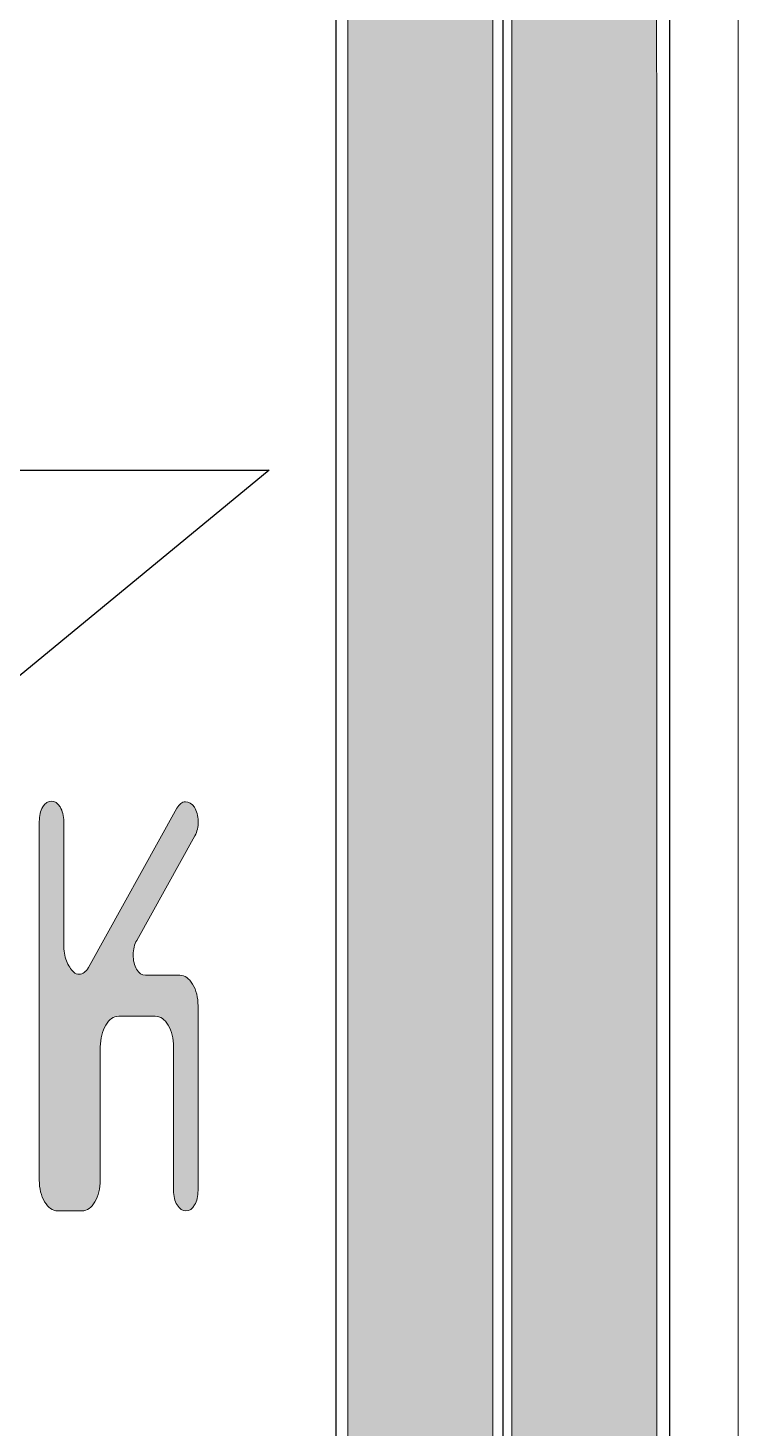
# Model space of a CAD drawing. Header units: millimetres. Extents: x 0 to 62, y -117 to 0.
# Drawn here: x 51.62 to 62, y -96.54 to -76.09 of the extents above; entities that cross this region are included whole.
import ezdxf

# ---------------------------------------------------------------- set-up
doc = ezdxf.new("R2010")
doc.units = ezdxf.units.MM
doc.header["$MEASUREMENT"] = 0
doc.layers.add('GLOSS-V', color=7, linetype='Continuous')
doc.layers.add('Layer 4', color=7, linetype='Continuous')

# ---------------------------------------------------------------- blocks, each defined once
blk = doc.blocks.new('block 3')
at = {"layer": 'GLOSS-V', "true_color": 0x010101}
h = blk.add_hatch(color=178, dxfattribs=at)
h.dxf.hatch_style = 2
edge = h.paths.add_edge_path()
edge.add_spline(control_points=[(54.058, -93.285), (54.025, -93.342), (53.983, -93.371), (53.932, -93.371), (53.881, -93.371), (53.838, -93.342), (53.803, -93.285), (53.768, -93.228), (53.751, -93.156), (53.751, -93.072), (53.751, -93.072), (53.751, -90.976), (53.751, -90.976), (53.751, -90.851), (53.725, -90.745), (53.673, -90.658), (53.621, -90.571), (53.557, -90.527), (53.483, -90.527), (53.483, -90.527), (52.948, -90.527), (52.948, -90.527), (52.873, -90.527), (52.81, -90.571), (52.758, -90.658), (52.706, -90.745), (52.68, -90.851), (52.68, -90.976), (52.68, -90.976), (52.68, -92.922), (52.68, -92.922), (52.68, -93.047), (52.654, -93.153), (52.602, -93.24), (52.55, -93.327), (52.487, -93.371), (52.412, -93.371), (52.412, -93.371), (52.055, -93.371), (52.055, -93.371), (51.981, -93.371), (51.918, -93.327), (51.866, -93.24), (51.814, -93.153), (51.788, -93.047), (51.788, -92.922), (51.788, -92.922), (51.788, -87.683), (51.788, -87.683), (51.788, -87.598), (51.805, -87.527), (51.839, -87.47), (51.873, -87.412), (51.916, -87.383), (51.966, -87.383), (52.017, -87.383), (52.059, -87.412), (52.093, -87.47), (52.127, -87.527), (52.145, -87.598), (52.145, -87.683), (52.145, -87.683), (52.145, -89.479), (52.145, -89.479), (52.145, -89.569), (52.158, -89.649), (52.185, -89.719), (52.212, -89.788), (52.248, -89.843), (52.292, -89.883), (52.313, -89.903), (52.34, -89.913), (52.373, -89.913), (52.423, -89.913), (52.468, -89.881), (52.507, -89.816), (52.507, -89.816), (53.799, -87.488), (53.799, -87.488), (53.832, -87.428), (53.874, -87.397), (53.924, -87.394), (53.975, -87.392), (54.018, -87.418), (54.054, -87.473), (54.09, -87.528), (54.109, -87.597), (54.11, -87.679), (54.111, -87.761), (54.096, -87.832), (54.063, -87.892), (54.063, -87.892), (53.214, -89.419), (53.214, -89.419), (53.177, -89.479), (53.16, -89.549), (53.16, -89.629), (53.16, -89.714), (53.177, -89.785), (53.211, -89.842), (53.245, -89.899), (53.288, -89.928), (53.339, -89.928), (53.339, -89.928), (53.84, -89.928), (53.84, -89.928), (53.914, -89.928), (53.977, -89.972), (54.029, -90.059), (54.082, -90.146), (54.108, -90.253), (54.108, -90.377), (54.108, -90.377), (54.108, -93.072), (54.108, -93.072), (54.108, -93.156), (54.091, -93.228), (54.058, -93.285)], knot_values=[0, 0, 0, 0, 1, 1, 1, 2, 2, 2, 3, 3, 3, 4, 4, 4, 5, 5, 5, 6, 6, 6, 7, 7, 7, 8, 8, 8, 9, 9, 9, 10, 10, 10, 11, 11, 11, 12, 12, 12, 13, 13, 13, 14, 14, 14, 15, 15, 15, 16, 16, 16, 17, 17, 17, 18, 18, 18, 19, 19, 19, 20, 20, 20, 21, 21, 21, 22, 22, 22, 23, 23, 23, 24, 24, 24, 25, 25, 25, 26, 26, 26, 27, 27, 27, 28, 28, 28, 29, 29, 29, 30, 30, 30, 31, 31, 31, 32, 32, 32, 33, 33, 33, 34, 34, 34, 35, 35, 35, 36, 36, 36, 37, 37, 37, 38, 38, 38, 39, 39, 39, 39], degree=3, periodic=1)
at = {"layer": 'GLOSS-V', "lineweight": 0}
blk.add_open_spline([(54.058, -93.285), (54.025, -93.342), (53.983, -93.371), (53.932, -93.371), (53.881, -93.371), (53.838, -93.342), (53.803, -93.285), (53.768, -93.228), (53.751, -93.156), (53.751, -93.072), (53.751, -93.072), (53.751, -90.976), (53.751, -90.976), (53.751, -90.851), (53.725, -90.745), (53.673, -90.658), (53.621, -90.571), (53.557, -90.527), (53.483, -90.527), (53.483, -90.527), (52.948, -90.527), (52.948, -90.527), (52.873, -90.527), (52.81, -90.571), (52.758, -90.658), (52.706, -90.745), (52.68, -90.851), (52.68, -90.976), (52.68, -90.976), (52.68, -92.922), (52.68, -92.922), (52.68, -93.047), (52.654, -93.153), (52.602, -93.24), (52.55, -93.327), (52.487, -93.371), (52.412, -93.371), (52.412, -93.371), (52.055, -93.371), (52.055, -93.371), (51.981, -93.371), (51.918, -93.327), (51.866, -93.24), (51.814, -93.153), (51.788, -93.047), (51.788, -92.922), (51.788, -92.922), (51.788, -87.683), (51.788, -87.683), (51.788, -87.598), (51.805, -87.527), (51.839, -87.47), (51.873, -87.412), (51.916, -87.383), (51.966, -87.383), (52.017, -87.383), (52.059, -87.412), (52.093, -87.47), (52.127, -87.527), (52.145, -87.598), (52.145, -87.683), (52.145, -87.683), (52.145, -89.479), (52.145, -89.479), (52.145, -89.569), (52.158, -89.649), (52.185, -89.719), (52.212, -89.788), (52.248, -89.843), (52.292, -89.883), (52.313, -89.903), (52.34, -89.913), (52.373, -89.913), (52.423, -89.913), (52.468, -89.881), (52.507, -89.816), (52.507, -89.816), (53.799, -87.488), (53.799, -87.488), (53.832, -87.428), (53.874, -87.397), (53.924, -87.394), (53.975, -87.392), (54.018, -87.418), (54.054, -87.473), (54.09, -87.528), (54.109, -87.597), (54.11, -87.679), (54.111, -87.761), (54.096, -87.832), (54.063, -87.892), (54.063, -87.892), (53.214, -89.419), (53.214, -89.419), (53.177, -89.479), (53.16, -89.549), (53.16, -89.629), (53.16, -89.714), (53.177, -89.785), (53.211, -89.842), (53.245, -89.899), (53.288, -89.928), (53.339, -89.928), (53.339, -89.928), (53.84, -89.928), (53.84, -89.928), (53.914, -89.928), (53.977, -89.972), (54.029, -90.059), (54.082, -90.146), (54.108, -90.253), (54.108, -90.377), (54.108, -90.377), (54.108, -93.072), (54.108, -93.072), (54.108, -93.156), (54.091, -93.228), (54.058, -93.285)], degree=3, knots=[0, 0, 0, 0, 1, 1, 1, 2, 2, 2, 3, 3, 3, 4, 4, 4, 5, 5, 5, 6, 6, 6, 7, 7, 7, 8, 8, 8, 9, 9, 9, 10, 10, 10, 11, 11, 11, 12, 12, 12, 13, 13, 13, 14, 14, 14, 15, 15, 15, 16, 16, 16, 17, 17, 17, 18, 18, 18, 19, 19, 19, 20, 20, 20, 21, 21, 21, 22, 22, 22, 23, 23, 23, 24, 24, 24, 25, 25, 25, 26, 26, 26, 27, 27, 27, 28, 28, 28, 29, 29, 29, 30, 30, 30, 31, 31, 31, 32, 32, 32, 33, 33, 33, 34, 34, 34, 35, 35, 35, 36, 36, 36, 37, 37, 37, 38, 38, 38, 39, 39, 39, 39], dxfattribs=at)
blk = doc.blocks.new('block 4')
at = {"layer": 'GLOSS-V', "color": 7, "lineweight": 5, "true_color": 0xfffeff}
blk.add_open_spline([(54.058, -93.285), (54.025, -93.342), (53.983, -93.371), (53.932, -93.371), (53.881, -93.371), (53.838, -93.342), (53.803, -93.285), (53.768, -93.228), (53.751, -93.156), (53.751, -93.072), (53.751, -93.072), (53.751, -90.976), (53.751, -90.976), (53.751, -90.851), (53.725, -90.745), (53.673, -90.658), (53.621, -90.571), (53.557, -90.527), (53.483, -90.527), (53.483, -90.527), (52.948, -90.527), (52.948, -90.527), (52.873, -90.527), (52.81, -90.571), (52.758, -90.658), (52.706, -90.745), (52.68, -90.851), (52.68, -90.976), (52.68, -90.976), (52.68, -92.922), (52.68, -92.922), (52.68, -93.047), (52.654, -93.153), (52.602, -93.24), (52.55, -93.327), (52.487, -93.371), (52.412, -93.371), (52.412, -93.371), (52.055, -93.371), (52.055, -93.371), (51.981, -93.371), (51.918, -93.327), (51.866, -93.24), (51.814, -93.153), (51.788, -93.047), (51.788, -92.922), (51.788, -92.922), (51.788, -87.683), (51.788, -87.683), (51.788, -87.598), (51.805, -87.527), (51.839, -87.47), (51.873, -87.412), (51.916, -87.383), (51.966, -87.383), (52.017, -87.383), (52.059, -87.412), (52.093, -87.47), (52.127, -87.527), (52.145, -87.598), (52.145, -87.683), (52.145, -87.683), (52.145, -89.479), (52.145, -89.479), (52.145, -89.569), (52.158, -89.649), (52.185, -89.719), (52.212, -89.788), (52.248, -89.843), (52.292, -89.883), (52.313, -89.903), (52.34, -89.913), (52.373, -89.913), (52.423, -89.913), (52.468, -89.881), (52.507, -89.816), (52.507, -89.816), (53.799, -87.488), (53.799, -87.488), (53.832, -87.428), (53.874, -87.397), (53.924, -87.394), (53.975, -87.392), (54.018, -87.418), (54.054, -87.473), (54.09, -87.528), (54.109, -87.597), (54.11, -87.679), (54.111, -87.761), (54.096, -87.832), (54.063, -87.892), (54.063, -87.892), (53.214, -89.419), (53.214, -89.419), (53.177, -89.479), (53.16, -89.549), (53.16, -89.629), (53.16, -89.714), (53.177, -89.785), (53.211, -89.842), (53.245, -89.899), (53.288, -89.928), (53.339, -89.928), (53.339, -89.928), (53.84, -89.928), (53.84, -89.928), (53.914, -89.928), (53.977, -89.972), (54.029, -90.059), (54.082, -90.146), (54.108, -90.253), (54.108, -90.377), (54.108, -90.377), (54.108, -93.072), (54.108, -93.072), (54.108, -93.156), (54.091, -93.228), (54.058, -93.285)], degree=3, knots=[0, 0, 0, 0, 1, 1, 1, 2, 2, 2, 3, 3, 3, 4, 4, 4, 5, 5, 5, 6, 6, 6, 7, 7, 7, 8, 8, 8, 9, 9, 9, 10, 10, 10, 11, 11, 11, 12, 12, 12, 13, 13, 13, 14, 14, 14, 15, 15, 15, 16, 16, 16, 17, 17, 17, 18, 18, 18, 19, 19, 19, 20, 20, 20, 21, 21, 21, 22, 22, 22, 23, 23, 23, 24, 24, 24, 25, 25, 25, 26, 26, 26, 27, 27, 27, 28, 28, 28, 29, 29, 29, 30, 30, 30, 31, 31, 31, 32, 32, 32, 33, 33, 33, 34, 34, 34, 35, 35, 35, 36, 36, 36, 37, 37, 37, 38, 38, 38, 39, 39, 39, 39], dxfattribs=at)
blk = doc.blocks.new('block 2')
at = {"layer": 'GLOSS-V'}
for name in ['block 3', 'block 4']:
    blk.add_blockref(name, (0, 0), dxfattribs=at)

msp = doc.modelspace()

# ---------------------------------------------------------------- hatches: boundary and pattern name
at = {"layer": 'GLOSS-V', "true_color": 0x1a1a1a}
h = msp.add_hatch(color=179, dxfattribs=at)
h.dxf.hatch_style = 2
edge = h.paths.add_edge_path()
edge.add_spline(control_points=[(17.309, -89.317), (17.309, -89.317), (17.314, -64.152), (17.314, -64.152), (17.314, -64.152), (18.318, -65.963), (18.318, -65.963), (18.318, -65.963), (19.322, -67.774), (19.322, -67.774), (19.322, -67.774), (19.327, -90.159), (19.327, -90.159), (19.327, -90.159), (19.332, -112.544), (19.332, -112.544), (19.332, -112.544), (39.013, -112.544), (39.013, -112.544), (39.013, -112.544), (58.694, -112.544), (58.694, -112.544), (58.694, -112.544), (58.694, -90.221), (58.694, -90.221), (58.694, -90.221), (58.694, -67.898), (58.694, -67.898), (58.694, -67.898), (59.33, -66.741), (59.33, -66.741), (59.68, -66.104), (60.157, -65.261), (60.389, -64.868), (60.389, -64.868), (60.811, -64.152), (60.811, -64.152), (60.811, -64.152), (60.813, -89.317), (60.813, -89.317), (60.813, -89.317), (60.815, -114.481), (60.815, -114.481), (60.815, -114.481), (39.059, -114.481), (39.059, -114.481), (39.059, -114.481), (17.304, -114.481), (17.304, -114.481), (17.304, -114.481), (17.309, -89.317), (17.309, -89.317)], knot_values=[0, 0, 0, 0, 1, 1, 1, 2, 2, 2, 3, 3, 3, 4, 4, 4, 5, 5, 5, 6, 6, 6, 7, 7, 7, 8, 8, 8, 9, 9, 9, 10, 10, 10, 11, 11, 11, 12, 12, 12, 13, 13, 13, 14, 14, 14, 15, 15, 15, 16, 16, 16, 17, 17, 17, 17], degree=3, periodic=1)
h = msp.add_hatch(color=179, dxfattribs=at)
h.dxf.hatch_style = 2
h.paths.add_polyline_path([(56.298, -91.21), (56.298, -70.13), (57.358, -69.164), (58.418, -68.198), (58.418, -90.245), (58.418, -112.291), (57.358, -112.291), (56.298, -112.291)])
at = {"layer": 'GLOSS-V', "true_color": 0x333333}
h = msp.add_hatch(color=250, dxfattribs=at)
h.dxf.hatch_style = 2
h.paths.add_polyline_path([(56.298, -91.253), (56.298, -70.214), (57.358, -69.248), (58.418, -68.282), (58.418, -90.287), (58.418, -112.291), (57.358, -112.291), (56.298, -112.291)])

# ---------------------------------------------------------------- linework, layer by layer
at = {"layer": 'GLOSS-V', "color": 178, "lineweight": 25, "true_color": 0x070808}
for points in [[(61.001, -63.385), (61.001, -114.642)], [(19.54, -67.802), (58.562, -67.802), (58.562, -112.413), (19.54, -112.413), (19.54, -67.802)], [(21.978, -70.071), (56.123, -70.071), (56.123, -112.413), (21.978, -112.413), (21.978, -70.071)], [(45.392, -82.551), (55.147, -82.551)], [(55.147, -82.551), (50.269, -86.562)]]:
    msp.add_lwpolyline(points, dxfattribs=at)
at = {"layer": 'GLOSS-V', "lineweight": 0}
for points in [[(56.298, -91.21), (56.298, -70.13), (57.358, -69.164), (58.418, -68.198), (58.418, -90.245), (58.418, -112.291), (57.358, -112.291), (56.298, -112.291), (56.298, -91.21)], [(56.298, -91.253), (56.298, -70.214), (57.358, -69.248), (58.418, -68.282), (58.418, -90.287), (58.418, -112.291), (57.358, -112.291), (56.298, -112.291), (56.298, -91.253)]]:
    msp.add_lwpolyline(points, dxfattribs=at)
msp.add_open_spline([(17.309, -89.317), (17.309, -89.317), (17.314, -64.152), (17.314, -64.152), (17.314, -64.152), (18.318, -65.963), (18.318, -65.963), (18.318, -65.963), (19.322, -67.774), (19.322, -67.774), (19.322, -67.774), (19.327, -90.159), (19.327, -90.159), (19.327, -90.159), (19.332, -112.544), (19.332, -112.544), (19.332, -112.544), (39.013, -112.544), (39.013, -112.544), (39.013, -112.544), (58.694, -112.544), (58.694, -112.544), (58.694, -112.544), (58.694, -90.221), (58.694, -90.221), (58.694, -90.221), (58.694, -67.898), (58.694, -67.898), (58.694, -67.898), (59.33, -66.741), (59.33, -66.741), (59.68, -66.104), (60.157, -65.261), (60.389, -64.868), (60.389, -64.868), (60.811, -64.152), (60.811, -64.152), (60.811, -64.152), (60.813, -89.317), (60.813, -89.317), (60.813, -89.317), (60.815, -114.481), (60.815, -114.481), (60.815, -114.481), (39.059, -114.481), (39.059, -114.481), (39.059, -114.481), (17.304, -114.481), (17.304, -114.481), (17.304, -114.481), (17.309, -89.317), (17.309, -89.317)], degree=3, knots=[0, 0, 0, 0, 1, 1, 1, 2, 2, 2, 3, 3, 3, 4, 4, 4, 5, 5, 5, 6, 6, 6, 7, 7, 7, 8, 8, 8, 9, 9, 9, 10, 10, 10, 11, 11, 11, 12, 12, 12, 13, 13, 13, 14, 14, 14, 15, 15, 15, 16, 16, 16, 17, 17, 17, 17], dxfattribs=at)
at = {"layer": 'Layer 4', "color": 7, "lineweight": 5, "true_color": 0xffffff}
msp.add_lwpolyline([(62, -58.5), (62, 0), (0, 0), (0, -117), (62, -117), (62, -58.5)], dxfattribs=at)

# ---------------------------------------------------------------- block references
at = {"layer": 'GLOSS-V'}
msp.add_blockref('block 2', (0, 0), dxfattribs=at)

doc.saveas('drawing.dxf')
